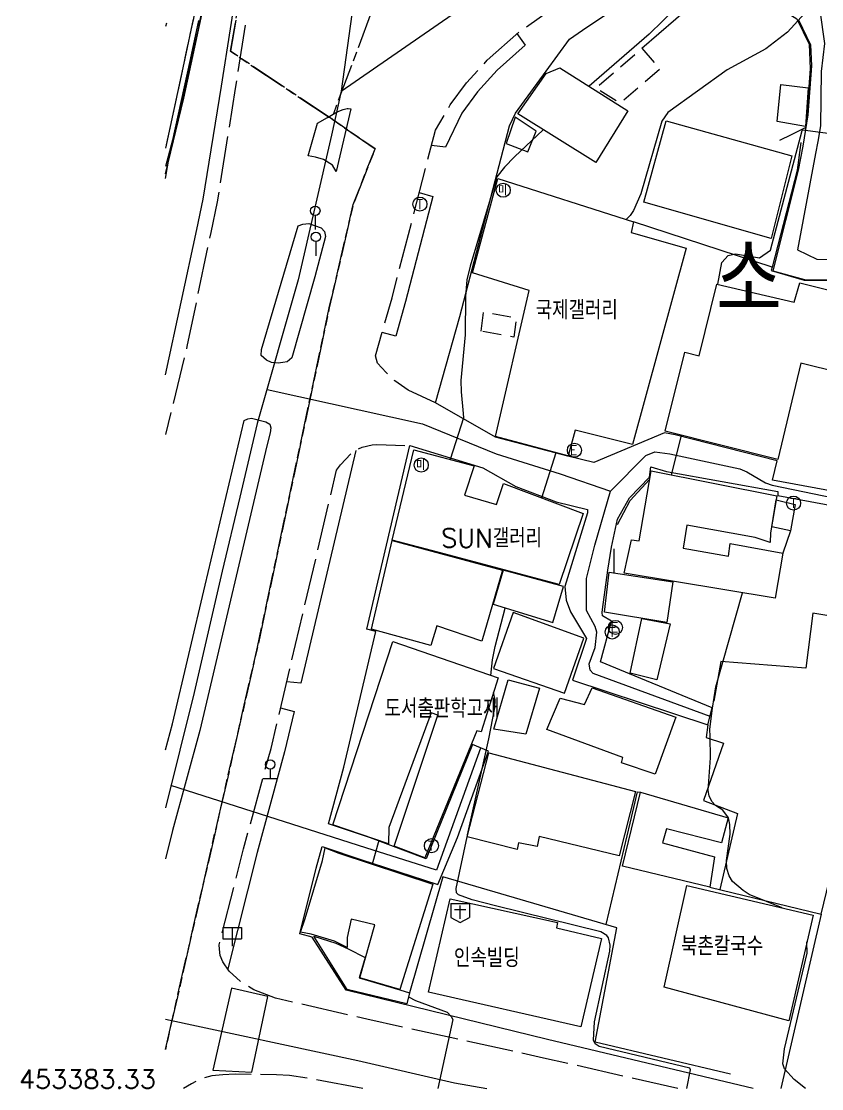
# Model space of a CAD drawing. Header units: feet. Extents: x 197796 to 199821, y 552499 to 555392.
# Drawn here: x 198218.1 to 198303.2, y 553383.3 to 553496.8 of the extents above; entities that cross this region are included whole.
import ezdxf
from ezdxf.enums import TextEntityAlignment as Align

# ---------------------------------------------------------------- set-up
doc = ezdxf.new("R2010")
doc.units = ezdxf.units.FT
doc.header["$MEASUREMENT"] = 0
for name, pattern in [('ANYANG2', [6, 5, -1]), ('ANYANG3', [3, 2, -1]), ('JEON', [12, 4, -0.5, 1, -0.5, 4, -0.5, 1, -0.5])]:
    doc.linetypes.add(name, pattern=pattern)
for name, color, linetype in [('AAA001', 7, 'CONTINUOUS'), ('AAA004', 7, 'ANYANG3'), ('AAA008', 7, 'CONTINUOUS'), ('AAB126', 7, 'CONTINUOUS'), ('AAB240', 7, 'CONTINUOUS'), ('AAC001', 7, 'CONTINUOUS'), ('AD002', 7, 'CONTINUOUS'), ('AD0022', 1, 'CONTINUOUS'), ('AE001', 1, 'ANYANG2'), ('AE120', 1, 'CONTINUOUS'), ('AE130', 42, 'CONTINUOUS'), ('AE131', 42, 'CONTINUOUS'), ('AEC002', 7, 'CONTINUOUS'), ('AEC003', 7, 'CONTINUOUS'), ('AEE001', 7, 'CONTINUOUS'), ('AZ0202', 7, 'CONTINUOUS'), ('AZ0203', 7, 'CONTINUOUS'), ('AZ0801', 7, 'CONTINUOUS'), ('CAA001', 7, 'CONTINUOUS'), ('CAA002', 30, 'CONTINUOUS'), ('DD001', 3, 'CONTINUOUS'), ('EA0018', 7, 'JEON'), ('EA0118', 7, 'JEON'), ('ZC002', 7, 'CONTINUOUS'), ('ZC251', 7, 'CONTINUOUS'), ('ZC601', 7, 'CONTINUOUS')]:
    doc.layers.add(name, color=color, linetype=linetype)
doc.styles.add('GHS', font='ROMANS', dxfattribs={"bigfont": 'NGSW.shx'})
doc.styles.add('NGSW', font='ROMANS.shx', dxfattribs={"bigfont": 'NGSW.shx'})

# ---------------------------------------------------------------- blocks, each defined once
blk = doc.blocks.new('AAB126')
at = {"layer": 'AAB126'}
blk.add_circle((0, 0), 0.75, dxfattribs=at)
at = {"layer": 'AAB126', "style": 'GHS'}
blk.add_text('미', height=1, dxfattribs=at).set_placement((-0.55, -0.53))
blk = doc.blocks.new('AAB240')
at = {"layer": 'AAB240'}
for points in [[(-1, 0.85), (1, 0.85)], [(-1, 0.85), (-1, -0.65)], [(-0.6, 0.23), (0.6, 0.23)], [(0, -0.78), (0, 0.65)], [(1, 0.85), (1, -0.65)], [(-1, -0.65), (0, -1.15), (1, -0.65)]]:
    blk.add_lwpolyline(points, dxfattribs=at)
blk = doc.blocks.new('AEC002')
at = {"layer": 'AEC002'}
for points in [[(-1, 2), (1, 2)], [(-1, 2), (-1, 0.8)], [(0, 2), (0, 0)], [(1, 2), (1, 0.8)], [(-1, 0.8), (1, 0.8)]]:
    blk.add_lwpolyline(points, dxfattribs=at)
blk = doc.blocks.new('AEE001')
at = {"layer": 'AEE001', "color": 7}
for points in [[(-0.75, 0), (0.75, 0)], [(0, 1), (0, 0)]]:
    blk.add_lwpolyline(points, dxfattribs=at)
blk.add_circle((0, 1.5), 0.5, dxfattribs=at)
blk = doc.blocks.new('AEC003')
at = {"layer": 'AEC003'}
blk.add_lwpolyline([(0, 1.5), (0, 0)], dxfattribs=at)
blk.add_circle((0, 2), 0.5, dxfattribs=at)
blk = doc.blocks.new('AZ0203')
at = {"layer": 'AZ0203'}
blk.add_circle((0, 0), 0.75, dxfattribs=at)
at = {"layer": 'AZ0203', "style": 'GHS'}
blk.add_text('T', height=1, dxfattribs=at).set_placement((-0.36, -0.52))
blk = doc.blocks.new('AZ0202')
at = {"layer": 'AZ0202'}
blk.add_circle((0, 0), 0.75, dxfattribs=at)
at = {"layer": 'AZ0202', "style": 'GHS'}
blk.add_text('E', height=1, dxfattribs=at).set_placement((-0.5, -0.48))

msp = doc.modelspace()

# ---------------------------------------------------------------- linework, layer by layer
at = {"layer": 'AAA001', "color": 255, "flags": 128}
for points in [[(198279.18, 553481.83), (198270.87, 553486.99), (198273.89, 553491.31), (198275.33, 553491.9), (198282.57, 553487.33)], [(198298.42, 553446.37), (198297.74, 553442.44), (198297.71, 553441.4), (198296.12, 553441.94), (198288.84, 553443.26), (198288.47, 553440.81), (198293.26, 553439.97), (198293.44, 553441.3), (198299.07, 553440.29), (198298.25, 553435.48), (198282.17, 553438.14), (198282.97, 553441.69), (198283.78, 553441.58), (198285.04, 553449.02)], [(198300.37, 553445.46), (198299.88, 553442.64), (198297.87, 553443.09), (198298.36, 553445.94)], [(198255.3, 553432.18), (198257.51, 553441.62), (198269.24, 553438.47), (198267.04, 553430.92), (198262.26, 553432.54), (198261.63, 553430.45)], [(198280.08, 553433.99), (198280.58, 553438.27), (198287.37, 553437.21), (198286.72, 553432.9)], [(198275.84, 553425.37), (198277.9, 553431.24), (198270.39, 553433.98), (198268.27, 553428)], [(198282.82, 553427.5), (198284.06, 553433.32), (198287.07, 553432.77), (198285.64, 553426.8)], [(198268.32, 553421.55), (198269.83, 553426.81), (198273.18, 553425.91), (198271.73, 553421.02)], [(198291.28, 553404.76), (198282, 553407), (198283.91, 553414.85), (198293.23, 553412.13), (198292.52, 553409.47), (198286.67, 553410.94), (198286.25, 553409.48), (198291.79, 553407.96)]]:
    msp.add_lwpolyline(points, close=True, dxfattribs=at)
at = {"layer": 'AAA004', "color": 255, "flags": 128}
for points in [[(198233.44, 553682.1), (198234.01, 553679.39), (198236.05, 553672.26), (198236.58, 553669.98), (198237.73, 553665.07), (198239.46, 553657.52), (198241.19, 553646.68), (198241.61, 553638.48), (198241.9, 553629.87), (198241.83, 553620.17), (198241.98, 553612.05), (198241.88, 553610.38), (198241.76, 553595.21), (198241.74, 553591.62), (198241.75, 553582.98), (198241.66, 553571.55), (198241.52, 553558.83), (198241.44, 553545.15), (198241.36, 553532.55), (198241.29, 553529.7), (198241, 553525.11), (198239.59, 553514.91), (198238.18, 553505.64), (198236.36, 553497.13), (198235.47, 553492.96), (198233.4, 553483.35)], [(198233.44, 553669.77), (198234.95, 553663.97), (198236.47, 553655.08), (198237.73, 553646.53), (198238.92, 553637.65), (198238.91, 553625.71), (198238.66, 553601.79), (198238.57, 553568.72), (198238.57, 553541.51), (198238.57, 553535.52), (198238.35, 553531.3), (198237.68, 553524.61), (198236.8, 553514.24), (198234.33, 553500.07), (198233.4, 553496.28)]]:
    msp.add_lwpolyline(points, dxfattribs=at)
for points in [[(198284.07, 553493.97), (198285.98, 553491.75), (198281.76, 553488.13), (198279.18, 553489.75)], [(198266.96, 553463.89), (198267.24, 553465.92), (198270.72, 553465.29), (198270.43, 553463.25)]]:
    msp.add_lwpolyline(points, close=True, dxfattribs=at)
at = {"layer": 'AAA008', "color": 255, "flags": 128}
for points in [[(198298.45, 553486.19), (198298.86, 553490.14), (198301.75, 553489.76), (198301.47, 553485.65)], [(198284.27, 553477.62), (198286.63, 553486.25), (198300.01, 553482.53), (198297.82, 553473.73)], [(198283.07, 553451.84), (198276.98, 553453.36), (198276.21, 553450.63), (198276.2, 553450.64), (198268.51, 553452.67), (198268.5, 553452.68), (198272.07, 553468.2), (198266.05, 553470.09), (198268.73, 553480.11), (198283.17, 553475.53), (198282.93, 553474.39), (198288.79, 553472.73)], [(198313.7, 553457.34), (198300.96, 553460.48), (198298.53, 553450.22), (198286.54, 553453.24), (198288.63, 553461.67), (198290.14, 553461.27), (198292.05, 553468.9), (198300.26, 553466.96), (198300.85, 553469.03), (198315.69, 553465.33)], [(198265.19, 553446.45), (198268.6, 553445.45), (198269.34, 553447.69), (198277.82, 553444.51), (198275.25, 553436.95), (198263.05, 553440.19), (198257.52, 553441.67), (198259.82, 553451.27), (198266.21, 553449.57)], [(198274.58, 553432.9), (198275.72, 553436.72), (198269.31, 553438.46), (198268.25, 553434.84)], [(198257.56, 553430.89), (198268.77, 553427), (198266.98, 553421.28), (198266.51, 553421.37), (198260.99, 553407.88), (198257.71, 553409.1), (198262.37, 553423.06), (198261.66, 553423.3), (198257.16, 553411.1), (198257.1, 553409.36), (198251.18, 553411.39)], [(198275.39, 553424.87), (198277.95, 553424.18), (198278.79, 553425.96), (198287.66, 553422.84), (198285.48, 553416.76), (198281.91, 553417.98), (198282.05, 553418.55), (198273.97, 553421.52)], [(198281.66, 553408.08), (198273.13, 553410.15), (198272.91, 553409.06), (198270.94, 553409.46), (198270.81, 553408.77), (198265.47, 553410.09), (198267.77, 553419.03), (198283.4, 553414.92)], [(198254.06, 553395.11), (198255.65, 553400.74), (198253.16, 553401.34), (198252.71, 553399.41), (198252.72, 553398.33), (198251.37, 553399.02), (198248.89, 553399.74), (198247.74, 553399.96), (198248.27, 553401.41), (198250.09, 553407.6), (198250.38, 553408.92), (198251.83, 553408.38), (198261.83, 553405.06), (198258.33, 553393.85)], [(198286.42, 553394.11), (198288.85, 553404.94), (198302.27, 553401.78), (198299.71, 553390.54)], [(198261.38, 553393.58), (198263.68, 553403.52), (198275.1, 553400.99), (198275, 553400.42), (198279.77, 553399.28), (198277.58, 553389.91)], [(198259.05, 553392.33), (198252.73, 553393.85), (198249.16, 553399.53), (198251.51, 553398.81), (198252.81, 553398.19), (198254.64, 553397.27), (198254.01, 553395.1), (198258.33, 553393.84), (198259.34, 553393.5)]]:
    msp.add_lwpolyline(points, close=True, dxfattribs=at)
at = {"layer": 'AAC001', "color": 255, "flags": 128}
for points in [[(198284.07, 553493.97), (198293.11, 553501.83), (198300.54, 553497.09), (198301.85, 553494.42), (198301.97, 553491.79), (198301.49, 553485.56), (198299.95, 553484.77), (198298.7, 553484.17)], [(198236.35, 553497.06), (198235.46, 553492.89), (198233.4, 553483.35)], [(198300.97, 553483.95), (198300.57, 553481.02), (198297.91, 553470.71), (198283.17, 553475.53)], [(198297.91, 553470.71), (198297.8, 553470.33), (198301.34, 553469.32), (198307.01, 553469.3), (198310.2, 553469.2), (198316.92, 553470.05)], [(198281.48, 553443.32), (198282.83, 553445.87), (198284.88, 553448.11)], [(198299.88, 553442.64), (198299.07, 553440.29)], [(198281.1, 553438.19), (198281.11, 553440.75)], [(198320.91, 553430.81), (198302.26, 553433.9), (198301.51, 553428.04), (198292.46, 553428.76), (198291.7, 553424.53)], [(198291.09, 553422.02), (198290.91, 553420.68), (198292.74, 553420.08), (198290.61, 553413.98), (198294.24, 553412.59), (198292.35, 553404.51)], [(198280.27, 553400.77), (198282.83, 553411.54), (198283.6, 553414.89), (198283.91, 553414.85)], [(198303.14, 553401.89), (198305.37, 553411.11), (198317.55, 553409.79)], [(198293.48, 553384.85), (198279.08, 553388.28), (198281.39, 553400.44), (198262.9, 553405.84), (198259.34, 553393.5)], [(198291.28, 553404.76), (198303.14, 553401.89), (198298.83, 553383.32)]]:
    msp.add_lwpolyline(points, dxfattribs=at)
at = {"layer": 'AD002', "color": 255, "flags": 128}
for points in [[(198252.07, 553489.41), (198272.24, 553503.4)], [(198253.41, 553498.87), (198252.07, 553489.41), (198251.07, 553484.73), (198247.52, 553469.33), (198243.16, 553454.06), (198241.3, 553446.23), (198239.44, 553438.37), (198236.46, 553425.47), (198233.39, 553413.18)], [(198303, 553498.01), (198303.48, 553494.48), (198303.12, 553491.51), (198303.06, 553485.73), (198302.78, 553484.07), (198302.54, 553482.8), (198300.61, 553472.55), (198302.69, 553471.54), (198307.21, 553471.44)], [(198244.2, 553457.69), (198260.72, 553454.04), (198268.57, 553450.85), (198275.38, 553448.73), (198280.73, 553446.87), (198284.48, 553450.67), (198285.45, 553451.04), (198287.03, 553450.83), (198294.48, 553449.23), (198295.23, 553448.93), (198297.23, 553447.75), (198297.92, 553447.49), (198305.64, 553445.9), (198312.35, 553444.52), (198315.36, 553444.03), (198316.71, 553452.24)], [(198291.31, 553422.92), (198278.87, 553427.49), (198278.57, 553427.83), (198278.45, 553428.51), (198279.11, 553430.25), (198279.29, 553431.88), (198279.08, 553432.47), (198278.17, 553434.16), (198278.16, 553437.59), (198279.07, 553441.11), (198280.73, 553446.87)], [(198266.91, 553419.55), (198262.22, 553406.56), (198254.71, 553408.95), (198233.98, 553415.58)], [(198233.38, 553390.71), (198253.87, 553386.31), (198264.13, 553383.95), (198267.58, 553383.32)]]:
    msp.add_lwpolyline(points, dxfattribs=at)
at = {"layer": 'AD0022', "color": 255, "flags": 128}
for points in [[(198314.64, 553444.96), (198297.95, 553448.04), (198298.45, 553450.11), (198287.6, 553452.85), (198286.46, 553453.07), (198278.96, 553449.91), (198276.19, 553450.59), (198268.49, 553452.63), (198262.1, 553456.25), (198264.72, 553465.46), (198269.98, 553485.72), (198270.63, 553487.09), (198273.89, 553491.55), (198276.36, 553494.94), (198277.74, 553495.9), (198281.72, 553498.57)], [(198233.4, 553480.14), (198233.83, 553482.6), (198236.04, 553492.77), (198236.94, 553496.94)], [(198300.72, 553497), (198302.01, 553494.33), (198302.09, 553492.1), (198301.73, 553486.88), (198301.17, 553483.57), (198300.69, 553481.01), (198297.99, 553470.32)], [(198297.99, 553470.32), (198301.35, 553469.37), (198307.01, 553469.35), (198310.2, 553469.25), (198317.23, 553470.19)], [(198295.89, 553383.32), (198274.01, 553388.54), (198252.61, 553393.8), (198248.98, 553399.42), (198247.67, 553399.8), (198249.43, 553406.77), (198250.06, 553409.07), (198254.37, 553407.62), (198255.39, 553407.29), (198262.37, 553405.02), (198264.46, 553410.03), (198267.75, 553419.2), (198266.05, 553419.91), (198261.12, 553407.77), (198255.21, 553409.98), (198250.72, 553411.48), (198252.37, 553417.52), (198255.77, 553431.94), (198254.8, 553432.19), (198259.4, 553451.71), (198267.16, 553449.36), (198270.67, 553447.37), (198274.96, 553445.74), (198278.28, 553444.93), (198278.29, 553444.57), (198275.88, 553436.72), (198276.02, 553435.26), (198276.47, 553434.02), (198278.17, 553431.21), (198276.69, 553426.75), (198291.09, 553422.02), (198291.54, 553423.82), (198283.35, 553427.19), (198279.67, 553428.7), (198280.85, 553433.06), (198279.86, 553433.6), (198279.84, 553433.98), (198279.87, 553434.3), (198280.44, 553438.46), (198280.83, 553440.92), (198281.47, 553443.89), (198282.74, 553446.17), (198284.86, 553448.36), (198285.01, 553449.44), (198286.68, 553448.95), (198298.53, 553446.83), (198298.51, 553446.42), (198314.36, 553443.48)]]:
    msp.add_lwpolyline(points, dxfattribs=at)
at = {"layer": 'AE001', "color": 255, "flags": 128}
for points in [[(198233.45, 553692.4), (198233.67, 553691.98), (198234.8, 553689.59), (198235.37, 553688.38), (198237.21, 553684.31), (198238.4, 553680.77), (198240.48, 553673.65), (198241.29, 553670.66), (198242.34, 553666.22), (198242.88, 553663.92), (198244.09, 553657.47), (198244.73, 553652.87), (198245.22, 553648.12), (198245.71, 553638.74), (198246, 553629.99), (198245.93, 553620.26), (198246.08, 553612.15), (198245.94, 553600.92), (198245.84, 553591.68), (198245.86, 553583.03), (198245.76, 553571.57), (198245.63, 553558.85), (198245.55, 553545.18), (198245.46, 553532.61), (198245.52, 553529.31), (198245.33, 553525.94), (198245.06, 553523.22), (198244.99, 553521.48), (198244.54, 553515.38), (198243.51, 553506.77), (198242.76, 553501.95), (198240.82, 553489.7), (198238.9, 553477.65), (198238.21, 553474.38), (198235.67, 553462.24), (198233.4, 553452.91)], [(198262.1, 553456.25), (198259.19, 553457.62), (198257.79, 553458.59), (198256.88, 553459.49), (198255.95, 553460.5), (198255.73, 553461.27), (198257.49, 553467.43), (198262.11, 553485.27), (198263.69, 553487.95), (198265.42, 553490.31), (198267.62, 553492.7), (198271, 553495.71), (198274.25, 553497.98), (198275.65, 553498.95), (198279.66, 553501.64), (198288.33, 553507.47), (198288.69, 553507.69), (198288.82, 553507.72), (198288.95, 553507.72), (198289.05, 553507.66), (198289.11, 553507.62), (198289.18, 553507.53), (198289.31, 553507.35), (198291.08, 553504.86)], [(198287.89, 553383.32), (198273.6, 553386.58), (198254.81, 553390.71), (198245.1, 553392.95), (198242.78, 553393.83), (198241.41, 553394.71), (198240.18, 553395.83), (198239.48, 553396.82), (198239.21, 553397.5), (198239.15, 553398.17), (198239.12, 553398.62), (198241.7, 553408.81), (198244.62, 553419.5), (198251.6, 553449.11), (198252, 553449.67), (198253.27, 553451.01), (198254.33, 553451.56), (198255.38, 553451.81), (198255.88, 553451.82), (198259.4, 553451.71)], [(198254.37, 553383.33), (198248.53, 553384.44), (198246.58, 553384.73), (198245.19, 553384.8), (198243.42, 553384.82), (198240.82, 553384.85), (198239.51, 553384.8), (198238.34, 553384.7), (198237.17, 553384.37), (198236.17, 553383.84), (198235.32, 553383.33)]]:
    msp.add_lwpolyline(points, dxfattribs=at)
at = {"layer": 'AE120', "color": 255, "flags": 128}
msp.add_lwpolyline([(198246.82, 553461.04), (198246.34, 553460.61), (198245.88, 553460.56), (198245.39, 553460.5), (198244.68, 553460.55), (198244.13, 553460.8), (198243.57, 553461.31), (198243.62, 553461.95), (198247.52, 553475.09), (198248.02, 553475.27), (198248.66, 553475.33), (198249.95, 553474.89), (198250.3, 553474.5), (198250.4, 553473.96), (198249.28, 553469.66)], close=True, dxfattribs=at)
msp.add_lwpolyline([(198233.39, 553419.37), (198234.14, 553422.14), (198237.61, 553436.87), (198241.77, 553454.37), (198242.16, 553454.56), (198242.56, 553454.63), (198244.08, 553454.26), (198244.51, 553454), (198244.6, 553453.59), (198244.54, 553453.06), (198244.19, 553451.7), (198237.06, 553421.42), (198234.15, 553410.79), (198233.39, 553407.75)], dxfattribs=at)
at = {"layer": 'AE130', "color": 255, "flags": 128}
msp.add_lwpolyline([(198240.4, 553394.02), (198238.44, 553385.3), (198242.59, 553385.07), (198244.29, 553393.11)], close=True, dxfattribs=at)
at = {"layer": 'AE131', "color": 255, "flags": 128}
msp.add_lwpolyline([(198251.54, 553480.86), (198251.16, 553481.53), (198250.21, 553482.16), (198249.35, 553482.39), (198248.58, 553482.53), (198249.58, 553486), (198250.62, 553486.61), (198251.64, 553487.21), (198252.28, 553487.48), (198252.73, 553487.57), (198252.83, 553487.57), (198253.11, 553487.54)], close=True, dxfattribs=at)
at = {"layer": 'AZ0801', "color": 255, "flags": 128}
msp.add_lwpolyline([(198271.94, 553482.95), (198272.83, 553485.17), (198270.6, 553486.65), (198269.62, 553483.86)], close=True, dxfattribs=at)
at = {"layer": 'CAA001', "color": 255, "elevation": 40, "flags": 128}
for points in [[(198238.28, 553503.45), (198236.84, 553495.85), (198234.43, 553485.27), (198233.4, 553481.41)], [(198304.68, 553501.16), (198303.23, 553499.75), (198299.54, 553495.68), (198297.26, 553493.9), (198293.15, 553491.67), (198286.81, 553487.16), (198286.2, 553486.24), (198283.94, 553478.49), (198283.19, 553476.73), (198282.82, 553476.18), (198282.4, 553475.77)], [(198273.42, 553446.16), (198274.94, 553450.97)], [(198268, 553427.27), (198268.17, 553428.94), (198268.46, 553430.35), (198269.54, 553434.44)], [(198265.53, 553410.31), (198267.8, 553420.53), (198268.42, 553423.82), (198268.46, 553424.67), (198268.28, 553425.44)], [(198288.83, 553383.32), (198289.23, 553385.31), (198289.16, 553385.5), (198279.53, 553387.8), (198279.1, 553388.09), (198278.93, 553388.47), (198279.04, 553390.43), (198280.67, 553397.93), (198280.69, 553398.57), (198280.52, 553399.36), (198280.33, 553399.6), (198279.69, 553399.99), (198268.49, 553402.76), (198266.03, 553403.41), (198264.56, 553403.92), (198264.35, 553404.14), (198264.32, 553404.62), (198265.47, 553410.09)]]:
    msp.add_lwpolyline(points, dxfattribs=at)
at = {"layer": 'CAA002', "color": 255, "flags": 128}
for points, elevation in [([(198233.4, 553480.63), (198235.36, 553488.67), (198238.2, 553501.86)], 39), ([(198287.73, 553498.32), (198284.83, 553495.49), (198278.46, 553489.93)], 39), ([(198292.15, 553468.88), (198292.58, 553471.19), (198293.23, 553471.95), (198294.01, 553472.12), (198296.59, 553471.67), (198297.74, 553472.52), (198301.13, 553485.23), (198301.2, 553485.29), (198304.66, 553484.85), (198304.79, 553485.09), (198305.58, 553490.67)], 41), ([(198273.57, 553485.31), (198270.51, 553482.42), (198269.44, 553481.32), (198268.62, 553480.3), (198265.79, 553470.8), (198265.45, 553469.33), (198265.29, 553467.59), (198265.27, 553463.51), (198264.82, 553458.65), (198264.84, 553457.44), (198265.07, 553455.13), (198265.08, 553454.66), (198263.66, 553450.25)], 39), ([(198287.21, 553448.59), (198288.29, 553452.8)], 41), ([(198298.98, 553402.56), (198295.46, 553403.97), (198294.83, 553404.38), (198293.71, 553405.37), (198293.36, 553405.94), (198293.11, 553406.73), (198293.07, 553407.58), (198293.44, 553410.39), (198293.41, 553411.41), (198293.26, 553412.14), (198292.69, 553412.93), (198291.89, 553413.45), (198291.52, 553413.86), (198291.23, 553414.46), (198291.1, 553415.04), (198291.38, 553418.51), (198291.33, 553420.76), (198291.28, 553421.54), (198291.58, 553423.79), (198291.92, 553426.06), (198294.75, 553436.06)], 41), ([(198256.1, 553409.7), (198255.37, 553407.21)], 39), ([(198301.48, 553383.32), (198300.26, 553384.29), (198299.22, 553385.44), (198299.05, 553385.96), (198299.22, 553387.56), (198301.65, 553397.73), (198301.62, 553398.92)], 41), ([(198259.23, 553393.07), (198260, 553392.68), (198263.36, 553391.47), (198263.79, 553391.01), (198263.95, 553390.66), (198262.35, 553383.32)], 39)]:
    msp.add_lwpolyline(points, dxfattribs=dict(at, elevation=elevation))
at = {"layer": 'DD001', "color": 255, "flags": 128}
for points in [[(198233.4, 553459.26), (198236.74, 553474.69), (198237.42, 553477.92), (198239.34, 553489.94), (198241.28, 553502.18), (198242.02, 553506.98), (198243.05, 553515.53), (198243.5, 553521.57), (198243.85, 553526.81), (198245.38, 553526.76)], [(198270.77, 553495.56), (198271.66, 553494.29), (198268.67, 553491.63), (198266.57, 553489.36), (198264.9, 553487.07), (198263.19, 553483.47), (198261.69, 553483.63)], [(198260.39, 553478.65), (198261.83, 553478.21), (198258.93, 553467.04), (198257.89, 553463.36), (198256.43, 553463.73)], [(198253.63, 553451.19), (198247.8, 553426.45), (198246.29, 553426.6)], [(198245.64, 553423.84), (198247.09, 553423.45), (198246.07, 553419.13), (198243.15, 553408.43), (198240.02, 553396.05)]]:
    msp.add_lwpolyline(points, dxfattribs=at)
at = {"layer": 'EA0018', "color": 255, "flags": 128}
for points in [[(198251.05, 553486.47), (198240.3, 553493.66), (198242.34, 553505.24), (198244.66, 553513.89), (198254, 553544.76), (198265.05, 553581.88), (198267.64, 553597.66), (198271.64, 553621.92), (198276.11, 553648.84), (198276.41, 553653.39), (198275.82, 553658.35), (198272.38, 553666.53), (198269.65, 553669.98), (198264.56, 553675.53), (198263.28, 553673.53), (198248.32, 553686.21), (198234.05, 553698.19), (198233.45, 553698.76)], [(198330.91, 553555.07), (198320.25, 553543.52), (198319.02, 553542.57), (198310.11, 553536.53), (198292.47, 553524.83), (198272.2, 553514.51), (198268.92, 553512.58), (198262.64, 553507.21), (198261.17, 553505.24), (198255.36, 553497.99), (198251.05, 553486.47)], [(198233.38, 553387.47), (198233.63, 553388.57), (198243.18, 553430.27), (198250.82, 553466.36), (198253.36, 553477.36), (198255.68, 553483.27), (198251.05, 553486.47)]]:
    msp.add_lwpolyline(points, dxfattribs=at)
at = {"layer": 'EA0118', "color": 255, "flags": 128}
msp.add_lwpolyline([(198233.45, 553698.76), (198234.05, 553698.19), (198248.32, 553686.21), (198263.28, 553673.53), (198264.56, 553675.53), (198269.65, 553669.98), (198272.38, 553666.53), (198275.82, 553658.35), (198276.41, 553653.39), (198276.11, 553648.84), (198271.64, 553621.92), (198267.64, 553597.66), (198265.05, 553581.88), (198254, 553544.76), (198244.66, 553513.89), (198242.34, 553505.24), (198240.3, 553493.66), (198251.05, 553486.47), (198255.68, 553483.27), (198253.36, 553477.36), (198250.82, 553466.36), (198243.18, 553430.27), (198233.63, 553388.57), (198233.38, 553387.47)], dxfattribs=at)

# ---------------------------------------------------------------- block references
at = {"layer": 'AAB126', "color": 255}
for p in [(198269.32, 553478.88), (198260.6, 553449.65)]:
    msp.add_blockref('AAB126', p, dxfattribs=at)
at = {"layer": 'AAB240', "color": 255}
msp.add_blockref('AAB240', (198264.73, 553402.16), dxfattribs=at)
at = {"layer": 'AEC002', "color": 255}
msp.add_blockref('AEC002', (198240.48, 553398.46), dxfattribs=at)
at = {"layer": 'AEC003', "color": 255}
for p in [(198249.33, 553474.7), (198249.4, 553471.91)]:
    msp.add_blockref('AEC003', p, dxfattribs=at)
at = {"layer": 'AEE001', "color": 255}
msp.add_blockref('AEE001', (198244.54, 553416.31), dxfattribs=at)
at = {"layer": 'AZ0202', "color": 255}
for p in [(198276.89, 553451.22), (198281.25, 553432.37)]:
    msp.add_blockref('AZ0202', p, dxfattribs=at)
at = {"layer": 'AZ0203', "color": 255}
for p in [(198260.45, 553477.4), (198300.2, 553445.6), (198280.91, 553431.89), (198261.68, 553409.16)]:
    msp.add_blockref('AZ0203', p, dxfattribs=at)

# ---------------------------------------------------------------- texts
at = {"layer": 'ZC002', "style": 'NGSW'}
for s, p in [('국제갤러리', (198272.77, 553465.14)), ('SUN갤러리', (198262.72, 553440.88)), ('도서출판학고재', (198256.69, 553422.76)), ('북촌칼국수', (198288.22, 553397.5)), ('인속빌딩', (198264.07, 553396.24))]:
    msp.add_text(s, height=2, dxfattribs=at).set_placement(p)
at = {"layer": 'ZC251', "style": 'NGSW'}
msp.add_text('소 격 동', height=8, dxfattribs=at).set_placement((198291.95, 553465.3))
at = {"layer": 'ZC601', "style": 'NGSW'}
msp.add_text('453383.33', height=2, dxfattribs=at).set_placement((198232.38, 553383.33), align=Align.RIGHT)

doc.saveas('drawing.dxf')
